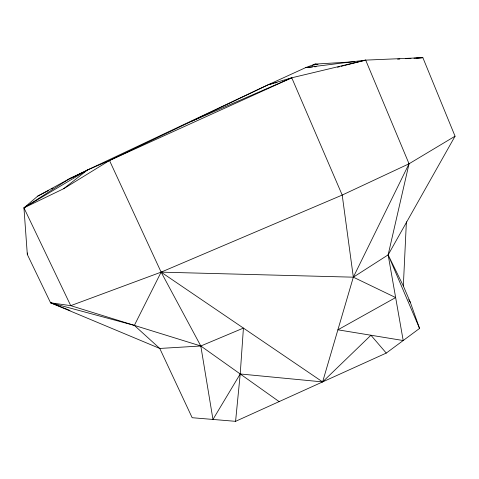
<?xml version="1.0" encoding="UTF-8"?>
<svg xmlns="http://www.w3.org/2000/svg" width="479" height="479" viewBox="0 0 479 479"><rect width="100%" height="100%" fill="white"/><g stroke="black" fill="none" stroke-linecap="round" stroke-linejoin="round"><path stroke-width="0.72" d="M354.502 61.749L315.122 64.102L305.758 67.581L268.348 84.681L87.435 169.997L69.245 178.877L37.745 196.103L23.95 207.862L27.309 254.445L50.564 302.782L134.354 325.391L159.764 348.455L192.163 417.712L235.578 421.334L386.26 353.083L419.556 328.42L410.293 302.243L403.336 285.951L406.39 221.789M235.578 421.334L240.213 373.973L243.422 328.085L200.809 345.994L159.764 348.455L50.564 302.782L70.73 305.662L200.809 345.994L279.131 401.606M27.309 254.445L27.566 252.984M312.428 67.018L305.758 67.581L365.681 60.12L409.042 163.782L388.14 254.87L403.198 340.533L337.899 329.815L395.642 297.567L353.334 277.179L161.118 272.144L70.73 305.662L23.95 207.862L69.245 178.877L85.286 171.41M455.05 136.204L409.042 163.782L353.334 277.179L322.612 381.913L240.213 373.973L212.963 419.448L200.809 345.994L161.118 272.144L109.505 160.507L87.435 169.997L23.95 207.862L63.695 188.702L109.505 160.507L268.348 84.681L291.759 77.796L365.681 60.12L422.861 57.666L455.05 136.204L388.14 254.87L353.334 277.179L342.204 195.067L291.759 77.796L191.582 121.325M134.354 325.391L161.118 272.144L342.204 195.067L409.042 163.782M314.062 65.144L315.122 64.102L318.068 64.42M63.695 188.702L87.435 169.997M37.745 196.103L48.325 190.684M51.636 188.989L52.959 188.313M312.44 65.413L315.122 64.102M69.245 178.877L82.101 172.955M109.505 160.507L291.759 77.796M268.348 84.681L273.395 83.406M274.838 83.047L277 82.496M337.563 67.216L339.725 66.671M341.168 66.306L343.329 65.761M344.772 65.395L365.681 60.12M314.649 66.826L316.134 66.701M416.191 58.228L422.861 57.666L413.946 58.199M397.6 59.174L399.827 59.043M405.773 58.683L410.976 58.372M50.564 302.782L69.97 310.452M161.118 272.144L322.612 381.913L370.938 335.24L386.26 353.083M408.749 299.68L410.293 302.243M403.336 285.951L388.14 254.87L419.556 328.42"/></g></svg>
